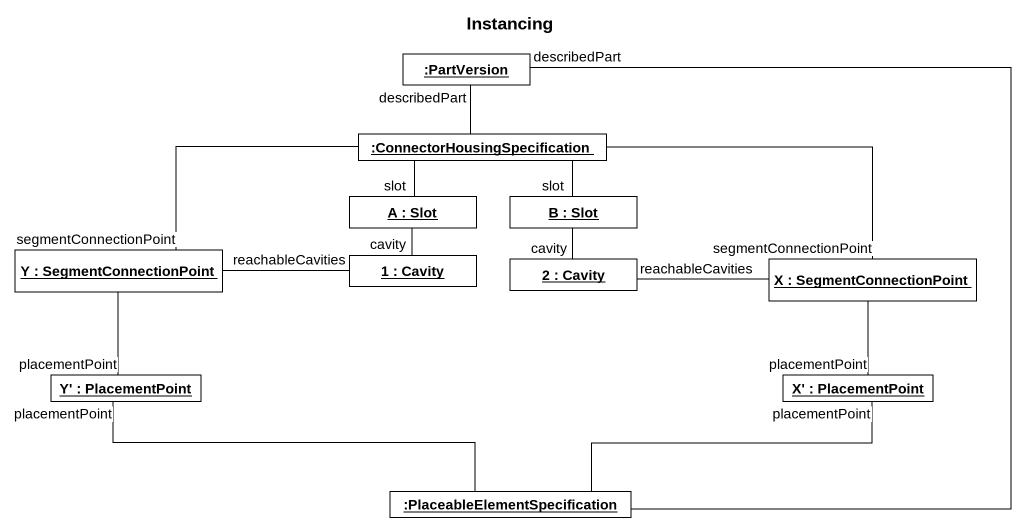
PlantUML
@startuml
title Instancing
hide circle
hide empty members
object ":PartVersion" as PartVersion
object ":ConnectorHousingSpecification" as ConnectorHousingSpecificatio
object "A : Slot" as A
object "B : Slot" as B
object "Y : SegmentConnectionPoint" as Y
object "1 : Cavity" as o1
object "2 : Cavity" as o2
object "X : SegmentConnectionPoint" as X_
object "Y' : PlacementPoint" as Y_2
object "X' : PlacementPoint" as X__2
object ":PlaceableElementSpecification" as PlaceableElementSpecificatio
PartVersion -- ConnectorHousingSpecificatio : describedPart
ConnectorHousingSpecificatio -- A : slot
ConnectorHousingSpecificatio -- B : slot
ConnectorHousingSpecificatio -left- Y : segmentConnectionPoint
ConnectorHousingSpecificatio -right- X_ : segmentConnectionPoint
A -- o1 : cavity
B -- o2 : cavity
Y -right- o1 : reachableCavities
X_ -left- o2 : reachableCavities
Y_2 -up- Y : placementPoint
X__2 -up- X_ : placementPoint
PlaceableElementSpecificatio -up- PartVersion : describedPart
PlaceableElementSpecificatio -left- Y_2 : placementPoint
PlaceableElementSpecificatio -right- X__2 : placementPoint
@enduml
